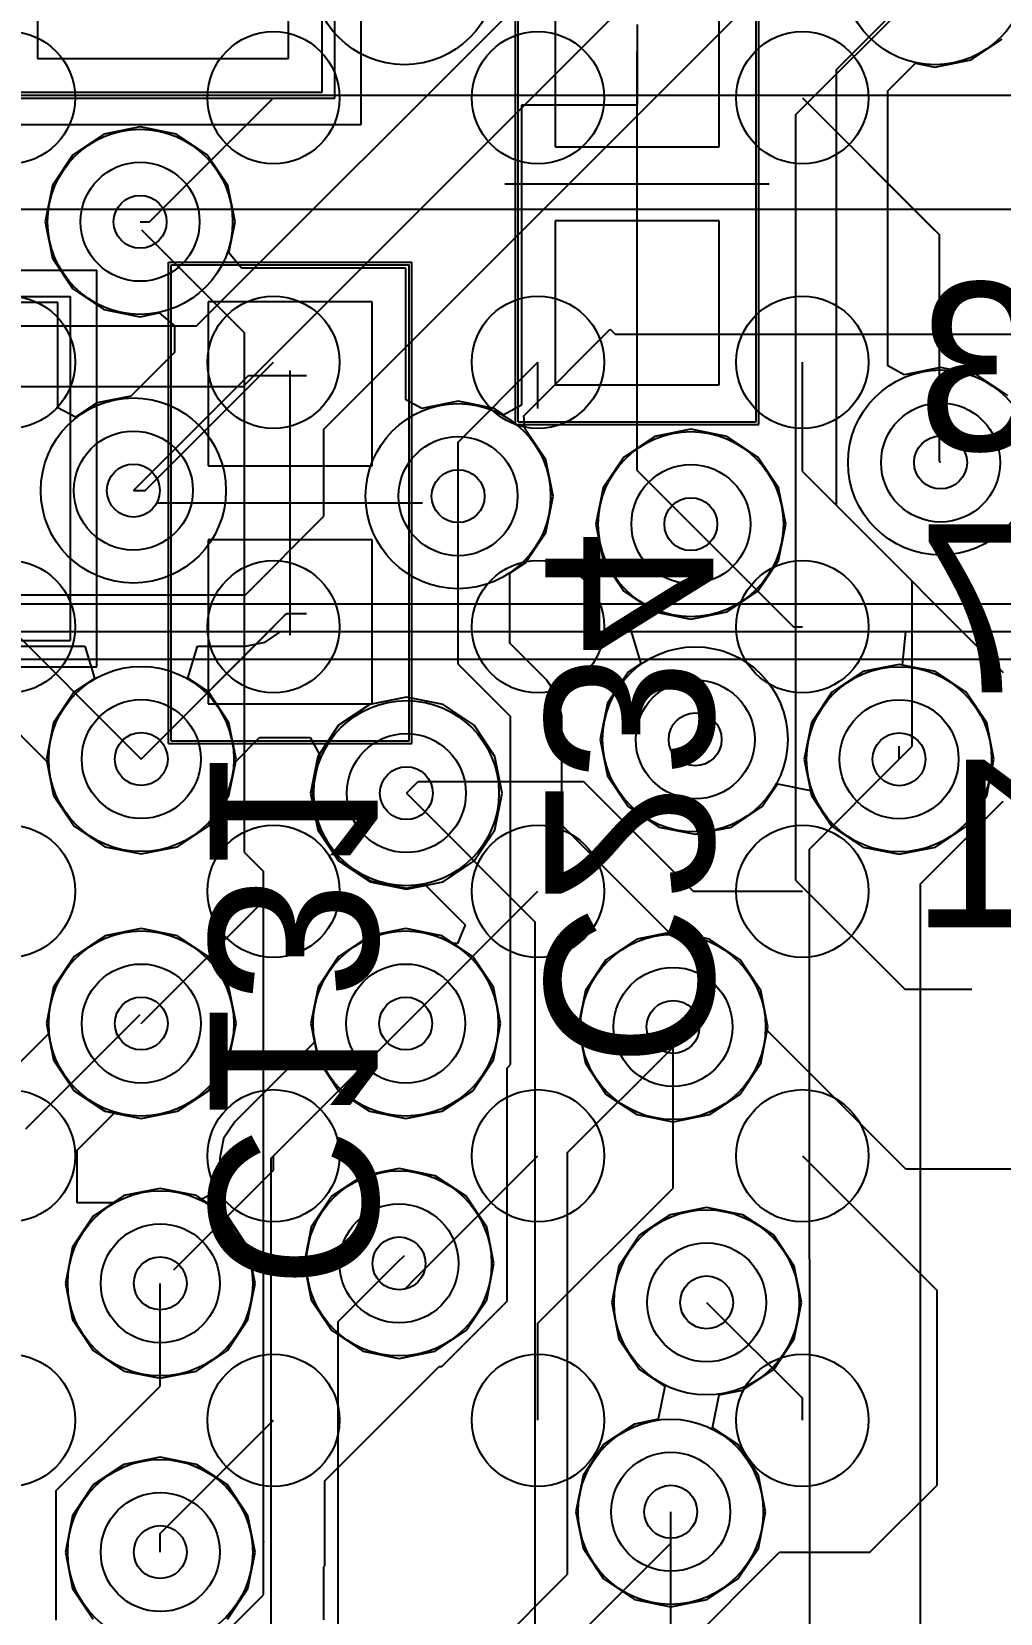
# Model space of a CAD drawing. Extents: x 28 to 300, y 18 to 330.
# Drawn here: x 176.36 to 180.03, y 139.54 to 145.52 of the extents above; entities that cross this region are included whole.
import ezdxf

# ---------------------------------------------------------------- set-up
doc = ezdxf.new("R2010")
doc.units = 0
for name, color, linetype in [('BOTTOMLAYER', 5, 'CONTINUOUS'), ('BOTTOMOVERLAY', 54, 'CONTINUOUS'), ('BOTTOMPASTE', 16, 'CONTINUOUS'), ('BOTTOMSOLDER', 6, 'CONTINUOUS'), ('DRILLDRAWING', 1, 'CONTINUOUS'), ('INTERNALPLANE1', 76, 'CONTINUOUS'), ('INTERNALPLANE6', 136, 'CONTINUOUS'), ('MECHANICAL14', 56, 'CONTINUOUS'), ('MECHANICAL16', 56, 'CONTINUOUS'), ('MECHANICAL8', 56, 'CONTINUOUS'), ('MIDLAYER1', 16, 'CONTINUOUS'), ('MIDLAYER3', 90, 'CONTINUOUS'), ('MULTILAYER', 9, 'CONTINUOUS'), ('TOPLAYER', 1, 'CONTINUOUS'), ('TOPPASTE', 8, 'CONTINUOUS'), ('TOPSOLDER', 216, 'CONTINUOUS'), ('VIAHOLELAYER', 16, 'CONTINUOUS')]:
    doc.layers.add(name, color=color, linetype=linetype)

msp = doc.modelspace()

# ---------------------------------------------------------------- linework, layer by layer
at = {"layer": 'BOTTOMLAYER'}
for p, q in [((177.4636, 145.2918), (177.4636, 146.5458)), ((176.3866, 146.4188), (176.3866, 145.4188)), ((177.3366, 145.4188), (177.3366, 146.4188)), ((179.4086, 145.3772), (179.7724, 145.741)), ((178.3446, 145.7052), (178.3446, 145.0852)), ((178.9646, 145.0852), (178.9646, 145.7052)), ((178.6549, 145.5476), (178.6549, 145.2428)), ((179.9185, 145.4136), (180.035, 145.4914)), ((176.3866, 145.4188), (177.3366, 145.4188)), ((179.4086, 143.7282), (179.4086, 145.3772)), ((179.6028, 145.2968), (179.7071, 145.401)), ((179.7071, 145.401), (179.7812, 145.3863)), ((179.7812, 145.3863), (179.9185, 145.4136)), ((176.2596, 145.2918), (177.4636, 145.2918)), ((179.6028, 144.2561), (179.6028, 145.2968)), ((178.6549, 145.2428), (178.2176, 145.2428)), ((178.2176, 145.2428), (178.2176, 144.9861)), ((176.6379, 145.1328), (176.5214, 145.055)), ((176.7752, 145.1601), (176.6379, 145.1328)), ((176.9125, 145.1328), (176.7752, 145.1601)), ((177.029, 145.055), (176.9125, 145.1328)), ((178.3446, 145.0852), (178.9646, 145.0852)), ((176.5214, 145.055), (176.4436, 144.9385)), ((177.1068, 144.9385), (177.029, 145.055)), ((178.2176, 144.9861), (178.2176, 144.9861)), ((178.2176, 144.9861), (178.2176, 144.9861)), ((178.2176, 144.9861), (178.2176, 144.9582)), ((178.2176, 144.9582), (178.2176, 144.9322)), ((176.4436, 144.9385), (176.4163, 144.8012)), ((177.1341, 144.8012), (177.1068, 144.9385)), ((178.2176, 144.9322), (178.2176, 144.9322)), ((178.2176, 144.9322), (178.2176, 144.9322)), ((178.2176, 144.9322), (178.2176, 144.9322)), ((178.2176, 144.9322), (178.2176, 144.9322)), ((178.2176, 144.9322), (178.2176, 144.9322)), ((178.2176, 144.9322), (178.2176, 144.1079)), ((176.4163, 144.8012), (176.4436, 144.6639)), ((177.1109, 144.6845), (177.1341, 144.8012)), ((178.9646, 144.8052), (178.3446, 144.8052)), ((178.3446, 144.8052), (178.3446, 144.1852)), ((178.9646, 144.1852), (178.9646, 144.8052)), ((176.4436, 144.6639), (176.5214, 144.5474)), ((177.1592, 144.6256), (177.1109, 144.6845)), ((177.7798, 144.6256), (177.1592, 144.6256)), ((177.7798, 144.128), (177.7798, 144.6256)), ((176.5214, 144.5474), (176.6379, 144.4696)), ((176.4636, 144.4958), (175.9935, 144.4958)), ((176.4636, 144.0981), (176.4636, 144.4958)), ((177.6528, 144.4986), (177.0328, 144.4986)), ((177.0328, 144.4986), (177.0328, 143.8786)), ((177.6528, 143.8786), (177.6528, 144.4986)), ((178.6546, 143.8616), (178.6546, 144.4952)), ((176.6379, 144.4696), (176.7752, 144.4423)), ((176.7752, 144.4423), (176.8469, 144.4566)), ((176.8469, 144.4566), (176.9058, 144.4082)), ((176.9058, 144.4082), (176.9058, 144.3075)), ((176.9058, 144.3075), (176.7406, 144.1423)), ((179.665, 144.2229), (179.6028, 144.2561)), ((179.8023, 144.2502), (179.665, 144.2229)), ((179.9396, 144.2229), (179.8023, 144.2502)), ((176.7498, 143.7852), (177.1848, 144.2202)), ((177.1848, 144.2202), (177.3428, 144.2202)), ((177.3428, 144.2202), (177.4046, 144.2202)), ((178.3446, 144.1852), (178.9646, 144.1852)), ((180.0561, 144.1451), (179.9396, 144.2229)), ((176.6125, 144.1168), (176.5308, 144.0622)), ((176.7406, 144.1423), (176.6125, 144.1168)), ((177.8405, 144.0956), (177.7798, 144.128)), ((177.9778, 144.1229), (177.8405, 144.0956)), ((178.1151, 144.0956), (177.9778, 144.1229)), ((176.5308, 144.0622), (176.4636, 144.0981)), ((178.1504, 144.072), (178.1151, 144.0956)), ((178.2176, 144.1079), (178.1504, 144.072)), ((177.0328, 143.8786), (177.6528, 143.8786)), ((178.6546, 143.8616), (178.858, 143.6582)), ((179.4086, 143.7282), (180.0391, 143.0977)), ((175.8616, 143.6882), (176.7796, 142.7702)), ((177.6528, 143.5986), (177.0328, 143.5986)), ((177.0328, 143.5986), (177.0328, 142.9786)), ((177.6528, 142.9786), (177.6528, 143.5986)), ((176.7796, 142.7702), (177.3204, 143.311)), ((177.3204, 143.311), (177.3296, 143.3202)), ((177.3296, 143.3202), (177.3428, 143.3202)), ((177.3428, 143.3202), (177.4046, 143.3202)), ((175.9418, 143.2418), (176.4225, 142.761)), ((177.0328, 142.9786), (177.6528, 142.9786)), ((177.1367, 142.761), (177.2272, 142.8516)), ((177.2272, 142.8516), (177.4186, 142.8516)), ((177.4186, 142.8516), (177.4545, 142.7844)), ((179.6454, 142.7692), (179.6454, 142.8185)), ((176.4225, 142.761), (176.448, 142.6329)), ((177.1112, 142.6329), (177.1367, 142.761)), ((177.4506, 142.7787), (177.4233, 142.6413)), ((177.4545, 142.7844), (177.4506, 142.7787)), ((179.3062, 142.43), (179.6454, 142.7692)), ((176.448, 142.6329), (176.5258, 142.5164)), ((177.0334, 142.5164), (177.1112, 142.6329)), ((177.4233, 142.6413), (177.4506, 142.504)), ((177.7822, 142.6413), (178.2698, 142.1538)), ((179.7258, 142.2979), (180.0391, 142.6112)), ((176.5258, 142.5164), (176.6423, 142.4386)), ((176.9169, 142.4386), (177.0334, 142.5164)), ((177.4506, 142.504), (177.5284, 142.3875)), ((176.6423, 142.4386), (176.7796, 142.4113)), ((176.7796, 142.4113), (176.9169, 142.4386)), ((177.5284, 142.3875), (177.6449, 142.3097)), ((179.3062, 140.8791), (179.3062, 142.43)), ((177.6449, 142.3097), (177.7822, 142.2824)), ((177.7822, 142.2824), (177.8525, 142.2964)), ((177.8525, 142.2964), (178.0051, 142.1437)), ((179.7258, 138.6439), (179.7258, 142.2979)), ((178.0051, 142.1437), (177.976, 142.0733)), ((178.2698, 139.4205), (178.2698, 142.1538)), ((176.6423, 142.1018), (176.5258, 142.024)), ((176.7796, 142.1291), (176.6423, 142.1018)), ((176.9169, 142.1018), (176.7796, 142.1291)), ((177.0334, 142.024), (176.9169, 142.1018)), ((177.6423, 142.1018), (177.5258, 142.024)), ((177.7796, 142.1291), (177.6423, 142.1018)), ((177.9169, 142.1018), (177.7796, 142.1291)), ((177.9595, 142.0733), (177.9169, 142.1018)), ((176.5258, 142.024), (176.448, 141.9075)), ((177.1112, 141.9075), (177.0334, 142.024)), ((177.5258, 142.024), (177.448, 141.9075)), ((177.976, 142.0733), (177.9595, 142.0733)), ((176.448, 141.9075), (176.4207, 141.7702)), ((177.1385, 141.7702), (177.1112, 141.9075)), ((177.448, 141.9075), (177.4207, 141.7702)), ((176.3434, 141.3722), (176.7605, 141.7893)), ((176.7605, 141.7893), (176.7752, 141.804)), ((176.4283, 141.7318), (176.2061, 141.5095)), ((176.4207, 141.7702), (176.4283, 141.7318)), ((177.1112, 141.6329), (177.1385, 141.7702)), ((177.2705, 141.2611), (177.7796, 141.7702)), ((177.4207, 141.7702), (177.4347, 141.7)), ((177.4347, 141.7), (177.1332, 141.3984)), ((177.0334, 141.5164), (177.1112, 141.6329)), ((176.9169, 141.4386), (177.0334, 141.5164)), ((176.5376, 141.2917), (176.6775, 141.4316)), ((176.6775, 141.4316), (176.7796, 141.4113)), ((176.7796, 141.4113), (176.9169, 141.4386)), ((177.1332, 141.3984), (177.0911, 141.3354)), ((177.0911, 141.3354), (177.0763, 141.2611)), ((176.5376, 141.0928), (176.5376, 141.2917)), ((177.0763, 141.2611), (177.0763, 141.2611)), ((177.0763, 141.2611), (177.0763, 141.2611)), ((177.0763, 141.2611), (177.0763, 141.2611)), ((177.0763, 141.2611), (177.0763, 141.2611)), ((177.0763, 141.2611), (177.0763, 141.1419)), ((177.2705, 138.0671), (177.2705, 141.2611)), ((176.8514, 141.1469), (176.7141, 141.1196)), ((176.9887, 141.1196), (176.8514, 141.1469)), ((177.0763, 141.1419), (177.0091, 141.106)), ((176.674, 141.0928), (176.5376, 141.0928)), ((176.7141, 141.1196), (176.674, 141.0928)), ((177.0091, 141.106), (176.9887, 141.1196)), ((177.7492, 140.8684), (177.7746, 140.8938)), ((177.5245, 140.6437), (177.7492, 140.8684)), ((179.3062, 140.8791), (179.3077, 140.8776)), ((179.3077, 139.29), (179.3077, 140.8776)), ((177.5245, 138.4007), (177.5245, 140.6437))]:
    msp.add_line(p, q, dxfattribs=at)
for centre in [(176.7752, 144.8012), (179.8023, 143.8913), (176.7498, 143.7852), (177.9778, 143.764), (178.858, 143.6582), (178.8744, 142.8445), (176.7796, 142.7702), (179.6454, 142.7692), (177.7822, 142.6413), (176.7796, 141.7702), (177.7796, 141.7702), (178.7906, 141.7574), (177.7543, 140.8633), (176.8514, 140.788), (178.9176, 140.716), (178.7818, 139.9244), (176.8514, 139.772)]:
    msp.add_circle(centre, 0.225, dxfattribs=at)
at = {"layer": 'BOTTOMOVERLAY'}
for p, q in [((179.2554, 145.2067), (179.7787, 145.73)), ((179.2554, 142.3111), (179.2554, 145.2067)), ((179.2554, 142.3111), (179.6669, 141.8996)), ((179.6669, 141.8996), (179.9209, 141.8996))]:
    msp.add_line(p, q, dxfattribs=at)
at = {"layer": 'BOTTOMPASTE'}
for p, q in [((176.3866, 146.4188), (176.3866, 145.4188)), ((177.3366, 145.4188), (177.3366, 146.4188)), ((178.3446, 145.7052), (178.3446, 145.0852)), ((178.9646, 145.0852), (178.9646, 145.7052)), ((176.3866, 145.4188), (177.3366, 145.4188)), ((178.3446, 145.0852), (178.9646, 145.0852)), ((178.9646, 144.8052), (178.3446, 144.8052)), ((178.3446, 144.8052), (178.3446, 144.1852)), ((178.9646, 144.1852), (178.9646, 144.8052)), ((177.6528, 144.4986), (177.0328, 144.4986)), ((177.0328, 144.4986), (177.0328, 143.8786)), ((177.6528, 143.8786), (177.6528, 144.4986)), ((178.3446, 144.1852), (178.9646, 144.1852)), ((177.0328, 143.8786), (177.6528, 143.8786)), ((177.6528, 143.5986), (177.0328, 143.5986)), ((177.0328, 143.5986), (177.0328, 142.9786)), ((177.6528, 142.9786), (177.6528, 143.5986)), ((177.0328, 142.9786), (177.6528, 142.9786))]:
    msp.add_line(p, q, dxfattribs=at)
at = {"layer": 'BOTTOMSOLDER'}
for p, q in [((176.3866, 146.4188), (176.3866, 145.4188)), ((177.3366, 145.4188), (177.3366, 146.4188)), ((178.3446, 145.7052), (178.3446, 145.0852)), ((178.9646, 145.0852), (178.9646, 145.7052)), ((176.3866, 145.4188), (177.3366, 145.4188)), ((178.3446, 145.0852), (178.9646, 145.0852)), ((178.9646, 144.8052), (178.3446, 144.8052)), ((178.3446, 144.8052), (178.3446, 144.1852)), ((178.9646, 144.1852), (178.9646, 144.8052)), ((177.6528, 144.4986), (177.0328, 144.4986)), ((177.0328, 144.4986), (177.0328, 143.8786)), ((177.6528, 143.8786), (177.6528, 144.4986)), ((178.3446, 144.1852), (178.9646, 144.1852)), ((177.0328, 143.8786), (177.6528, 143.8786)), ((177.6528, 143.5986), (177.0328, 143.5986)), ((177.0328, 143.5986), (177.0328, 142.9786)), ((177.6528, 142.9786), (177.6528, 143.5986)), ((177.0328, 142.9786), (177.6528, 142.9786))]:
    msp.add_line(p, q, dxfattribs=at)
at = {"layer": 'DRILLDRAWING'}
for centre in [(176.7752, 144.8012), (179.8023, 143.8913), (176.7498, 143.7852), (177.9778, 143.764), (178.858, 143.6582), (178.8744, 142.8445), (176.7796, 142.7702), (179.6454, 142.7692), (177.7822, 142.6413), (176.7796, 141.7702), (177.7796, 141.7702), (178.7906, 141.7574), (177.7543, 140.8633), (176.8514, 140.788), (178.9176, 140.716), (178.7818, 139.9244), (176.8514, 139.772)]:
    msp.add_circle(centre, 0.1, dxfattribs=at)
at = {"layer": 'INTERNALPLANE1'}
for p, q in [((188.129, 143.3554), (173.5056, 143.3554)), ((173.4651, 143.2518), (183.7732, 143.2518)), ((173.4651, 143.1482), (188.0861, 143.1482))]:
    msp.add_line(p, q, dxfattribs=at)
for centre in [(179.7812, 145.7452), (176.7752, 144.8012), (179.8023, 143.8913), (176.7498, 143.7852), (177.9778, 143.764), (178.858, 143.6582), (179.6454, 142.7692), (177.7822, 142.6413), (176.7796, 141.7702), (177.7796, 141.7702), (178.7906, 141.7574), (177.7543, 140.8633), (176.8514, 140.788), (178.7818, 139.9244), (176.8514, 139.772)]:
    msp.add_circle(centre, 0.35, dxfattribs=at)
at = {"layer": 'INTERNALPLANE6'}
for centre in [(177.7746, 145.7452), (179.7812, 145.7452), (176.7752, 144.8012), (179.8023, 143.8913), (177.9778, 143.764), (178.8744, 142.8445), (176.7796, 142.7702), (179.6454, 142.7692), (177.7822, 142.6413), (176.7796, 141.7702), (177.7796, 141.7702), (178.7906, 141.7574), (177.7543, 140.8633), (176.8514, 140.788), (178.9176, 140.716), (178.7818, 139.9244)]:
    msp.add_circle(centre, 0.35, dxfattribs=at)
at = {"layer": 'MECHANICAL14'}
for p, q in [((177.5116, 145.2688), (177.5116, 146.5688)), ((178.2046, 144.0452), (178.2046, 145.8452)), ((179.1046, 144.0452), (179.1046, 145.8452)), ((174.6116, 145.2688), (177.5116, 145.2688)), ((176.8928, 144.6386), (177.7928, 144.6386)), ((176.8928, 142.8386), (176.8928, 144.6386)), ((177.7928, 142.8386), (177.7928, 144.6386)), ((173.6116, 144.5188), (176.5116, 144.5188)), ((176.5116, 143.2188), (176.5116, 144.5188)), ((178.2046, 144.0452), (179.1046, 144.0452)), ((173.6116, 143.2188), (176.5116, 143.2188)), ((176.8928, 142.8386), (177.7928, 142.8386))]:
    msp.add_line(p, q, dxfattribs=at)
at = {"layer": 'MECHANICAL16'}
for p, q in [((177.6116, 145.1688), (177.6116, 146.6688)), ((178.1946, 144.0352), (178.1946, 145.8552)), ((179.1146, 144.0352), (179.1146, 145.8552)), ((178.6546, 144.4452), (178.6546, 145.4452)), ((174.5116, 145.1688), (177.6116, 145.1688)), ((178.1546, 144.9452), (179.1546, 144.9452)), ((173.5116, 144.6188), (176.6116, 144.6188)), ((176.6116, 143.1188), (176.6116, 144.6188)), ((176.8828, 144.6486), (177.8028, 144.6486)), ((176.8828, 142.8286), (176.8828, 144.6486)), ((177.8028, 142.8286), (177.8028, 144.6486)), ((177.3428, 143.2386), (177.3428, 144.2386)), ((178.1946, 144.0352), (179.1146, 144.0352)), ((176.8428, 143.7386), (177.8428, 143.7386)), ((173.5116, 143.1188), (176.6116, 143.1188)), ((176.8828, 142.8286), (177.8028, 142.8286))]:
    msp.add_line(p, q, dxfattribs=at)
at = {"layer": 'MECHANICAL8'}
msp.add_line((160.0248, 144.8496), (238.7698, 144.8496), dxfattribs=at)
at = {"layer": 'MIDLAYER1'}
for p, q in [((176.9886, 144.4075), (179.3062, 146.7251)), ((177.1649, 144.1789), (179.3498, 146.3639)), ((177.4698, 144.0172), (179.5879, 146.1353)), ((174.9266, 144.4075), (176.9886, 144.4075)), ((175.5961, 144.1789), (177.1649, 144.1789)), ((177.4698, 143.6878), (177.4698, 144.0172)), ((177.1735, 143.3915), (177.4698, 143.6878)), ((175.906, 143.3915), (177.1735, 143.3915)), ((177.2478, 143.2121), (177.3076, 143.252)), ((177.3076, 143.252), (178.6319, 143.252)), ((178.6319, 143.252), (178.6688, 143.1305)), ((179.658, 143.1256), (179.6704, 143.252)), ((179.6704, 143.252), (180.7495, 143.252)), ((175.9851, 143.1973), (176.5664, 143.1973)), ((176.5664, 143.1973), (176.6033, 143.0757)), ((176.9559, 143.0757), (176.9928, 143.1973)), ((176.9928, 143.1973), (177.1735, 143.1973)), ((177.1735, 143.1973), (177.2478, 143.2121)), ((178.6688, 143.1305), (178.6206, 143.0983)), ((179.7827, 143.1008), (179.658, 143.1256)), ((179.8992, 143.023), (179.7827, 143.1008)), ((176.6033, 143.0757), (176.5258, 143.024)), ((177.0334, 143.024), (176.9559, 143.0757)), ((178.6206, 143.0983), (178.5428, 142.9819)), ((176.5258, 143.024), (176.448, 142.9075)), ((177.1112, 142.9075), (177.0334, 143.024)), ((177.7822, 143.0039), (177.6435, 142.9763)), ((177.921, 142.9763), (177.7822, 143.0039)), ((178.5428, 142.9819), (178.5155, 142.8445)), ((179.977, 142.9065), (179.8992, 143.023)), ((177.6435, 142.9763), (177.5258, 142.8977)), ((178.0386, 142.8977), (177.921, 142.9763)), ((176.448, 142.9075), (176.4207, 142.7702)), ((177.1385, 142.7702), (177.1112, 142.9075)), ((177.5258, 142.8977), (177.4473, 142.7801)), ((178.1172, 142.7801), (178.0386, 142.8977)), ((180.0043, 142.7692), (179.977, 142.9065)), ((178.5155, 142.8445), (178.5428, 142.7072)), ((176.4207, 142.7702), (176.448, 142.6329)), ((177.1112, 142.6329), (177.1385, 142.7702)), ((177.4473, 142.7801), (177.4197, 142.6413)), ((178.1448, 142.6413), (178.1172, 142.7801)), ((179.977, 142.6319), (180.0043, 142.7692)), ((178.5428, 142.7072), (178.6206, 142.5907)), ((176.448, 142.6329), (176.5258, 142.5164)), ((177.0334, 142.5164), (177.1112, 142.6329)), ((177.4197, 142.6413), (177.4473, 142.5026)), ((178.1172, 142.5026), (178.1448, 142.6413)), ((179.1282, 142.5907), (179.1854, 142.6763)), ((179.1854, 142.6763), (179.3099, 142.6515)), ((179.3099, 142.6515), (179.3138, 142.6319)), ((179.3138, 142.6319), (179.3916, 142.5154)), ((179.8992, 142.5154), (179.977, 142.6319)), ((178.6206, 142.5907), (178.7371, 142.5129)), ((179.0118, 142.5129), (179.1282, 142.5907)), ((176.5258, 142.5164), (176.6423, 142.4386)), ((176.9169, 142.4386), (177.0334, 142.5164)), ((177.4473, 142.5026), (177.5258, 142.3849)), ((178.0386, 142.3849), (178.1172, 142.5026)), ((178.7371, 142.5129), (178.8744, 142.4856)), ((178.8744, 142.4856), (179.0118, 142.5129)), ((179.3916, 142.5154), (179.5081, 142.4376)), ((179.7827, 142.4376), (179.8992, 142.5154)), ((176.6423, 142.4386), (176.7796, 142.4113)), ((176.7796, 142.4113), (176.9169, 142.4386)), ((177.5258, 142.3849), (177.6435, 142.3064)), ((177.921, 142.3064), (178.0386, 142.3849)), ((179.5081, 142.4376), (179.6454, 142.4103)), ((179.6454, 142.4103), (179.7827, 142.4376)), ((177.6435, 142.3064), (177.7822, 142.2788)), ((177.7822, 142.2788), (177.921, 142.3064)), ((176.6423, 142.1018), (176.5258, 142.024)), ((176.7796, 142.1291), (176.6423, 142.1018)), ((176.9169, 142.1018), (176.7796, 142.1291)), ((177.0334, 142.024), (176.9169, 142.1018)), ((177.6423, 142.1018), (177.5258, 142.024)), ((177.7796, 142.1291), (177.6423, 142.1018)), ((177.9169, 142.1018), (177.7796, 142.1291)), ((178.0334, 142.024), (177.9169, 142.1018)), ((178.6533, 142.089), (178.5368, 142.0112)), ((178.7906, 142.1163), (178.6533, 142.089)), ((178.9279, 142.089), (178.7906, 142.1163)), ((179.0444, 142.0112), (178.9279, 142.089)), ((176.5258, 142.024), (176.448, 141.9075)), ((177.1112, 141.9075), (177.0334, 142.024)), ((177.5258, 142.024), (177.448, 141.9075)), ((178.1112, 141.9075), (178.0334, 142.024)), ((178.5368, 142.0112), (178.459, 141.8947)), ((179.1222, 141.8947), (179.0444, 142.0112)), ((176.448, 141.9075), (176.4207, 141.7702)), ((177.1385, 141.7702), (177.1112, 141.9075)), ((177.448, 141.9075), (177.4207, 141.7702)), ((178.1385, 141.7702), (178.1112, 141.9075)), ((178.459, 141.8947), (178.4317, 141.7574)), ((179.1495, 141.7574), (179.1222, 141.8947)), ((176.4207, 141.7702), (176.448, 141.6329)), ((177.1112, 141.6329), (177.1385, 141.7702)), ((177.4207, 141.7702), (177.448, 141.6329)), ((178.1112, 141.6329), (178.1385, 141.7702)), ((178.4317, 141.7574), (178.459, 141.6201)), ((179.1222, 141.6201), (179.1495, 141.7574)), ((176.448, 141.6329), (176.5258, 141.5164)), ((177.0334, 141.5164), (177.1112, 141.6329)), ((177.448, 141.6329), (177.5258, 141.5164)), ((178.0334, 141.5164), (178.1112, 141.6329)), ((178.459, 141.6201), (178.5368, 141.5036)), ((179.0444, 141.5036), (179.1222, 141.6201)), ((176.5258, 141.5164), (176.6423, 141.4386)), ((176.9169, 141.4386), (177.0334, 141.5164)), ((177.5258, 141.5164), (177.6423, 141.4386)), ((177.9169, 141.4386), (178.0334, 141.5164)), ((178.5368, 141.5036), (178.6533, 141.4258)), ((178.9279, 141.4258), (179.0444, 141.5036)), ((176.6423, 141.4386), (176.7796, 141.4113)), ((176.7796, 141.4113), (176.9169, 141.4386)), ((177.6423, 141.4386), (177.7796, 141.4113)), ((177.7796, 141.4113), (177.9169, 141.4386)), ((178.6533, 141.4258), (178.7906, 141.3985)), ((178.7906, 141.3985), (178.9279, 141.4258)), ((177.6169, 141.1949), (177.5005, 141.1171)), ((177.7543, 141.2222), (177.6169, 141.1949)), ((177.8916, 141.1949), (177.7543, 141.2222)), ((178.0081, 141.1171), (177.8916, 141.1949)), ((176.8514, 141.1469), (176.7141, 141.1196)), ((176.9887, 141.1196), (176.8514, 141.1469)), ((176.7141, 141.1196), (176.5976, 141.0418)), ((177.1052, 141.0418), (176.9887, 141.1196)), ((177.5005, 141.1171), (177.4227, 141.0007)), ((178.0859, 141.0007), (178.0081, 141.1171)), ((178.9176, 141.0749), (178.7803, 141.0476)), ((179.0549, 141.0476), (178.9176, 141.0749)), ((176.5976, 141.0418), (176.5198, 140.9253)), ((177.183, 140.9253), (177.1052, 141.0418)), ((178.7803, 141.0476), (178.6638, 140.9698)), ((179.1714, 140.9698), (179.0549, 141.0476)), ((177.4227, 141.0007), (177.3954, 140.8633)), ((178.1132, 140.8633), (178.0859, 141.0007)), ((178.6638, 140.9698), (178.586, 140.8533)), ((179.2492, 140.8533), (179.1714, 140.9698)), ((176.5198, 140.9253), (176.4925, 140.788)), ((177.2103, 140.788), (177.183, 140.9253)), ((177.3954, 140.8633), (177.4227, 140.726)), ((178.0859, 140.726), (178.1132, 140.8633)), ((178.586, 140.8533), (178.5587, 140.716)), ((179.2765, 140.716), (179.2492, 140.8533)), ((176.4925, 140.788), (176.5198, 140.6507)), ((177.183, 140.6507), (177.2103, 140.788)), ((177.4227, 140.726), (177.5005, 140.6095)), ((178.0081, 140.6095), (178.0859, 140.726)), ((178.5587, 140.716), (178.586, 140.5787)), ((179.2492, 140.5787), (179.2765, 140.716)), ((176.5198, 140.6507), (176.5976, 140.5342)), ((177.1052, 140.5342), (177.183, 140.6507)), ((177.5005, 140.6095), (177.6169, 140.5317)), ((177.8916, 140.5317), (178.0081, 140.6095)), ((176.5976, 140.5342), (176.7141, 140.4564)), ((176.9887, 140.4564), (177.1052, 140.5342)), ((177.6169, 140.5317), (177.7543, 140.5044)), ((177.7543, 140.5044), (177.8916, 140.5317)), ((178.586, 140.5787), (178.6638, 140.4622)), ((179.1714, 140.4622), (179.2492, 140.5787)), ((176.7141, 140.4564), (176.8514, 140.4291)), ((176.8514, 140.4291), (176.9887, 140.4564)), ((178.6638, 140.4622), (178.7593, 140.3984)), ((179.0549, 140.3844), (179.1714, 140.4622)), ((178.7593, 140.3984), (178.7345, 140.2739)), ((178.9401, 140.242), (178.9649, 140.3665)), ((178.9649, 140.3665), (179.0549, 140.3844)), ((178.6445, 140.256), (178.528, 140.1782)), ((178.7345, 140.2739), (178.6445, 140.256)), ((179.0356, 140.1782), (178.9401, 140.242)), ((178.528, 140.1782), (178.4502, 140.0617)), ((179.1134, 140.0617), (179.0356, 140.1782)), ((176.8514, 140.1309), (176.7141, 140.1036)), ((176.9887, 140.1036), (176.8514, 140.1309)), ((176.7141, 140.1036), (176.5976, 140.0258)), ((177.1052, 140.0258), (176.9887, 140.1036)), ((178.4502, 140.0617), (178.4229, 139.9244)), ((179.1407, 139.9244), (179.1134, 140.0617)), ((176.5976, 140.0258), (176.5198, 139.9093)), ((177.183, 139.9093), (177.1052, 140.0258)), ((176.5198, 139.9093), (176.4925, 139.772)), ((177.2103, 139.772), (177.183, 139.9093)), ((178.4229, 139.9244), (178.4502, 139.7871)), ((179.1134, 139.7871), (179.1407, 139.9244)), ((176.4925, 139.772), (176.5198, 139.6347)), ((177.183, 139.6347), (177.2103, 139.772)), ((178.4502, 139.7871), (178.528, 139.6706)), ((179.0356, 139.6706), (179.1134, 139.7871)), ((176.5198, 139.6347), (176.5976, 139.5182)), ((177.1052, 139.5182), (177.183, 139.6347)), ((178.528, 139.6706), (178.6445, 139.5928)), ((178.9191, 139.5928), (179.0356, 139.6706)), ((178.6445, 139.5928), (178.7818, 139.5655)), ((178.7818, 139.5655), (178.9191, 139.5928))]:
    msp.add_line(p, q, dxfattribs=at)
for centre in [(176.7752, 144.8012), (179.8023, 143.8913), (176.7498, 143.7852), (177.9778, 143.764), (178.858, 143.6582), (178.8744, 142.8445), (176.7796, 142.7702), (179.6454, 142.7692), (177.7822, 142.6413), (176.7796, 141.7702), (177.7796, 141.7702), (178.7906, 141.7574), (177.7543, 140.8633), (176.8514, 140.788), (178.9176, 140.716), (178.7818, 139.9244), (176.8514, 139.772)]:
    msp.add_circle(centre, 0.225, dxfattribs=at)
at = {"layer": 'MIDLAYER3'}
for p, q in [((174.8463, 145.2801), (183.088, 145.2801)), ((176.7802, 144.7708), (177.1697, 144.3813)), ((177.1697, 142.417), (177.1697, 144.3813)), ((178.2266, 144.0682), (178.5532, 144.3948)), ((178.5532, 144.3948), (178.5715, 144.3765)), ((178.5715, 144.3765), (181.1048, 144.3765)), ((178.2316, 144.0178), (178.2266, 144.0682)), ((178.3094, 143.9013), (178.2316, 144.0178)), ((178.858, 144.0171), (178.7207, 143.9898)), ((178.9953, 143.9898), (178.858, 144.0171)), ((178.7207, 143.9898), (178.6042, 143.912)), ((179.1118, 143.912), (178.9953, 143.9898)), ((178.3367, 143.764), (178.3094, 143.9013)), ((178.6042, 143.912), (178.5264, 143.7955)), ((179.1896, 143.7955), (179.1118, 143.912)), ((177.9778, 143.129), (177.9778, 143.764)), ((178.3094, 143.6267), (178.3367, 143.764)), ((178.5264, 143.7955), (178.4991, 143.6582)), ((179.2169, 143.6582), (179.1896, 143.7955)), ((178.4991, 143.6582), (178.5264, 143.5209)), ((179.1896, 143.5209), (179.2169, 143.6582)), ((178.2316, 143.5102), (178.3094, 143.6267)), ((178.5264, 143.5209), (178.6042, 143.4044)), ((179.1118, 143.4044), (179.1896, 143.5209)), ((178.1733, 143.4713), (178.2316, 143.5102)), ((178.1733, 143.4042), (178.1733, 143.4713)), ((178.1733, 143.2082), (178.1733, 143.4042)), ((178.6042, 143.4044), (178.7207, 143.3266)), ((178.9953, 143.3266), (179.1118, 143.4044)), ((178.7207, 143.3266), (178.858, 143.2993)), ((178.858, 143.2993), (178.9953, 143.3266)), ((178.3133, 143.0682), (178.1733, 143.2082)), ((177.9778, 143.129), (178.1759, 142.9309)), ((179.5081, 143.1008), (179.3916, 143.023)), ((179.6454, 143.1281), (179.5081, 143.1008)), ((179.7827, 143.1008), (179.6454, 143.1281)), ((179.8992, 143.023), (179.7827, 143.1008)), ((178.3554, 143.0052), (178.3133, 143.0682)), ((178.3702, 142.9309), (178.3554, 143.0052)), ((179.3916, 143.023), (179.3138, 142.9065)), ((179.977, 142.9065), (179.8992, 143.023)), ((178.1759, 141.6148), (178.1759, 142.9309)), ((178.3702, 142.5204), (178.3702, 142.9309)), ((178.3702, 142.9309), (178.3702, 142.9309)), ((179.3138, 142.9065), (179.2865, 142.7692)), ((180.0043, 142.7692), (179.977, 142.9065)), ((179.2865, 142.7692), (179.3138, 142.6319)), ((179.977, 142.6319), (180.0043, 142.7692)), ((179.3138, 142.6319), (179.3916, 142.5154)), ((179.8992, 142.5154), (179.977, 142.6319)), ((178.777, 142.1136), (178.3702, 142.5204)), ((179.3916, 142.5154), (179.5081, 142.4376)), ((179.7827, 142.4376), (179.8992, 142.5154)), ((177.1697, 142.417), (177.2415, 142.3452)), ((179.5081, 142.4376), (179.6454, 142.4103)), ((179.6454, 142.4103), (179.7827, 142.4376)), ((177.2415, 139.8114), (177.2415, 142.3452)), ((178.7906, 142.1163), (178.777, 142.1136)), ((178.9279, 142.089), (178.7906, 142.1163)), ((179.0444, 142.0112), (178.9279, 142.089)), ((179.1222, 141.8947), (179.0444, 142.0112)), ((179.1495, 141.7574), (179.1222, 141.8947)), ((178.7906, 141.6812), (178.7906, 141.7574)), ((179.1468, 141.7438), (179.1495, 141.7574)), ((179.6708, 141.2198), (179.1468, 141.7438)), ((178.3917, 141.2823), (178.7906, 141.6812)), ((178.1631, 141.602), (178.1759, 141.6148)), ((178.1631, 140.7205), (178.1631, 141.602)), ((178.3917, 139.6887), (178.3917, 141.2823)), ((181.1846, 141.2198), (179.6708, 141.2198)), ((176.8514, 140.3988), (176.8514, 140.788)), ((177.9159, 140.4732), (178.1631, 140.7205)), ((177.4737, 140.0412), (177.9057, 140.4732)), ((177.9057, 140.4732), (177.9159, 140.4732)), ((176.4577, 140.0051), (176.8514, 140.3988)), ((176.4577, 139.5142), (176.4577, 140.0051)), ((177.4737, 139.7203), (177.4737, 140.0412)), ((178.7818, 139.4169), (178.7818, 139.9244)), ((177.2415, 139.8114), (177.2451, 139.815)), ((177.2415, 139.6104), (177.2415, 139.8114)), ((177.4701, 139.7167), (177.4737, 139.7203)), ((177.4701, 139.5157), (177.4701, 139.7167)), ((178.0432, 139.3402), (178.3917, 139.6887)), ((176.8549, 139.2238), (177.2415, 139.6104))]:
    msp.add_line(p, q, dxfattribs=at)
for centre in [(176.7752, 144.8012), (179.8023, 143.8913), (176.7498, 143.7852), (177.9778, 143.764), (178.858, 143.6582), (178.8744, 142.8445), (176.7796, 142.7702), (179.6454, 142.7692), (177.7822, 142.6413), (176.7796, 141.7702), (177.7796, 141.7702), (178.7906, 141.7574), (177.7543, 140.8633), (176.8514, 140.788), (178.9176, 140.716), (178.7818, 139.9244), (176.8514, 139.772)]:
    msp.add_circle(centre, 0.225, dxfattribs=at)
at = {"layer": 'MULTILAYER'}
for centre in [(176.7752, 144.8012), (179.8023, 143.8913), (176.7498, 143.7852), (177.9778, 143.764), (178.858, 143.6582), (178.8744, 142.8445), (176.7796, 142.7702), (179.6454, 142.7692), (177.7822, 142.6413), (176.7796, 141.7702), (177.7796, 141.7702), (178.7906, 141.7574), (177.7543, 140.8633), (176.8514, 140.788), (178.9176, 140.716), (178.7818, 139.9244), (176.8514, 139.772)]:
    msp.add_circle(centre, 0.225, dxfattribs=at)
at = {"layer": 'TOPLAYER'}
for p, q in [((176.8106, 144.8012), (177.2796, 145.2702)), ((179.2796, 145.2702), (179.7796, 144.7702)), ((179.2796, 145.2702), (179.7978, 144.752)), ((176.7752, 144.8012), (176.8106, 144.8012)), ((179.7978, 143.8958), (179.7978, 144.752)), ((176.7946, 143.7852), (177.2796, 144.2702)), ((177.9778, 143.9684), (178.2796, 144.2702)), ((178.2796, 144.0958), (178.2796, 144.2702)), ((179.2796, 143.8572), (179.2796, 144.2702)), ((177.9778, 143.764), (177.9778, 143.9684)), ((179.7978, 143.8958), (179.8023, 143.8913)), ((179.2796, 143.8572), (179.4515, 143.6853)), ((176.7498, 143.7852), (176.7946, 143.7852)), ((178.858, 143.6582), (179.246, 143.2702)), ((179.4515, 143.6853), (179.4515, 143.6853)), ((179.4515, 143.6853), (179.6947, 143.4421)), ((179.6947, 142.8185), (179.6947, 143.4421)), ((176.7796, 142.7702), (177.2796, 143.2702)), ((179.246, 143.2702), (179.2796, 143.2702)), ((179.6454, 142.7692), (179.6947, 142.8185)), ((177.7822, 142.6413), (177.8262, 142.6853)), ((177.8262, 142.6853), (178.4515, 142.6853)), ((178.4515, 142.6853), (178.8666, 142.2702)), ((176.7796, 141.7702), (177.2796, 142.2702)), ((177.7796, 141.7702), (178.2796, 142.2702)), ((178.8666, 142.2702), (179.2796, 142.2702)), ((178.7906, 141.1478), (178.7906, 141.7574)), ((177.2796, 141.2162), (177.2796, 141.2702)), ((177.8135, 140.8041), (178.2796, 141.2702)), ((179.2796, 141.2702), (179.7888, 140.761)), ((176.9022, 140.8388), (177.2796, 141.2162)), ((178.2796, 140.6368), (178.7906, 141.1478)), ((177.7796, 140.7702), (177.8135, 140.8041)), ((178.9176, 140.716), (179.2796, 140.354)), ((179.7888, 140.0251), (179.7888, 140.761)), ((178.2796, 140.2702), (178.2796, 140.6368)), ((179.2796, 140.2702), (179.2796, 140.354)), ((178.2796, 140.2702), (178.2796, 140.3366)), ((176.8514, 139.842), (177.2796, 140.2702)), ((177.2796, 140.2702), (177.2796, 140.2702)), ((179.5348, 139.7711), (179.7888, 140.0251)), ((178.7818, 139.8055), (178.7818, 139.9244)), ((176.8514, 139.772), (176.8514, 139.842)), ((178.2796, 139.3033), (178.7818, 139.8055)), ((178.6947, 139.2723), (179.1935, 139.7711)), ((179.1935, 139.7711), (179.5348, 139.7711))]:
    msp.add_line(p, q, dxfattribs=at)
for centre, radius in [((176.2796, 145.2702), 0.25), ((177.2796, 145.2702), 0.25), ((178.2796, 145.2702), 0.25), ((179.2796, 145.2702), 0.25), ((176.7752, 144.8012), 0.225), ((176.2796, 144.2702), 0.25), ((177.2796, 144.2702), 0.25), ((178.2796, 144.2702), 0.25), ((179.2796, 144.2702), 0.25), ((179.8023, 143.8913), 0.225), ((176.7498, 143.7852), 0.225), ((177.9778, 143.764), 0.225), ((178.858, 143.6582), 0.225), ((176.2796, 143.2702), 0.25), ((177.2796, 143.2702), 0.25), ((178.2796, 143.2702), 0.25), ((179.2796, 143.2702), 0.25), ((178.8744, 142.8445), 0.225), ((176.7796, 142.7702), 0.225), ((179.6454, 142.7692), 0.225), ((177.7822, 142.6413), 0.225), ((176.2796, 142.2702), 0.25), ((177.2796, 142.2702), 0.25), ((178.2796, 142.2702), 0.25), ((179.2796, 142.2702), 0.25), ((176.7796, 141.7702), 0.225), ((177.7796, 141.7702), 0.225), ((178.7906, 141.7574), 0.225), ((176.2796, 141.2702), 0.25), ((177.2796, 141.2702), 0.25), ((178.2796, 141.2702), 0.25), ((179.2796, 141.2702), 0.25), ((177.7543, 140.8633), 0.225), ((176.8514, 140.788), 0.225), ((178.9176, 140.716), 0.225), ((176.2796, 140.2702), 0.25), ((177.2796, 140.2702), 0.25), ((178.2796, 140.2702), 0.25), ((179.2796, 140.2702), 0.25), ((178.7818, 139.9244), 0.225), ((176.8514, 139.772), 0.225)]:
    msp.add_circle(centre, radius, dxfattribs=at)
at = {"layer": 'TOPPASTE'}
for centre in [(176.2796, 145.2702), (177.2796, 145.2702), (178.2796, 145.2702), (179.2796, 145.2702), (176.2796, 144.2702), (177.2796, 144.2702), (178.2796, 144.2702), (179.2796, 144.2702), (176.2796, 143.2702), (177.2796, 143.2702), (178.2796, 143.2702), (179.2796, 143.2702), (176.2796, 142.2702), (177.2796, 142.2702), (178.2796, 142.2702), (179.2796, 142.2702), (176.2796, 141.2702), (177.2796, 141.2702), (178.2796, 141.2702), (179.2796, 141.2702), (176.2796, 140.2702), (177.2796, 140.2702), (178.2796, 140.2702), (179.2796, 140.2702)]:
    msp.add_circle(centre, 0.25, dxfattribs=at)
at = {"layer": 'TOPSOLDER'}
for centre in [(176.2796, 145.2702), (177.2796, 145.2702), (178.2796, 145.2702), (179.2796, 145.2702), (176.2796, 144.2702), (177.2796, 144.2702), (178.2796, 144.2702), (179.2796, 144.2702), (176.2796, 143.2702), (177.2796, 143.2702), (178.2796, 143.2702), (179.2796, 143.2702), (176.2796, 142.2702), (177.2796, 142.2702), (178.2796, 142.2702), (179.2796, 142.2702), (176.2796, 141.2702), (177.2796, 141.2702), (178.2796, 141.2702), (179.2796, 141.2702), (176.2796, 140.2702), (177.2796, 140.2702), (178.2796, 140.2702), (179.2796, 140.2702)]:
    msp.add_circle(centre, 0.25, dxfattribs=at)
at = {"layer": 'VIAHOLELAYER'}
for centre in [(176.7752, 144.8012), (179.8023, 143.8913), (176.7498, 143.7852), (177.9778, 143.764), (178.858, 143.6582), (178.8744, 142.8445), (176.7796, 142.7702), (179.6454, 142.7692), (177.7822, 142.6413), (176.7796, 141.7702), (177.7796, 141.7702), (178.7906, 141.7574), (177.7543, 140.8633), (176.8514, 140.788), (178.9176, 140.716), (178.7818, 139.9244), (176.8514, 139.772)]:
    msp.add_circle(centre, 0.1, dxfattribs=at)

# ---------------------------------------------------------------- texts
at = {"layer": 'BOTTOMOVERLAY', "text_generation_flag": 2}
msp.add_text('C183', height=0.635, dxfattribs=at).set_placement((181.7446, 143.9367))
for s, rotation, p in [('C187', 360, (181.7446, 143.0223)), ('C234', 270, (178.308, 141.605)), ('C131', 270, (177.038, 140.7668)), ('C211', 360, (181.7446, 142.1333))]:
    msp.add_text(s, height=0.635, rotation=rotation, dxfattribs=at).set_placement(p)

doc.saveas('drawing.dxf')
